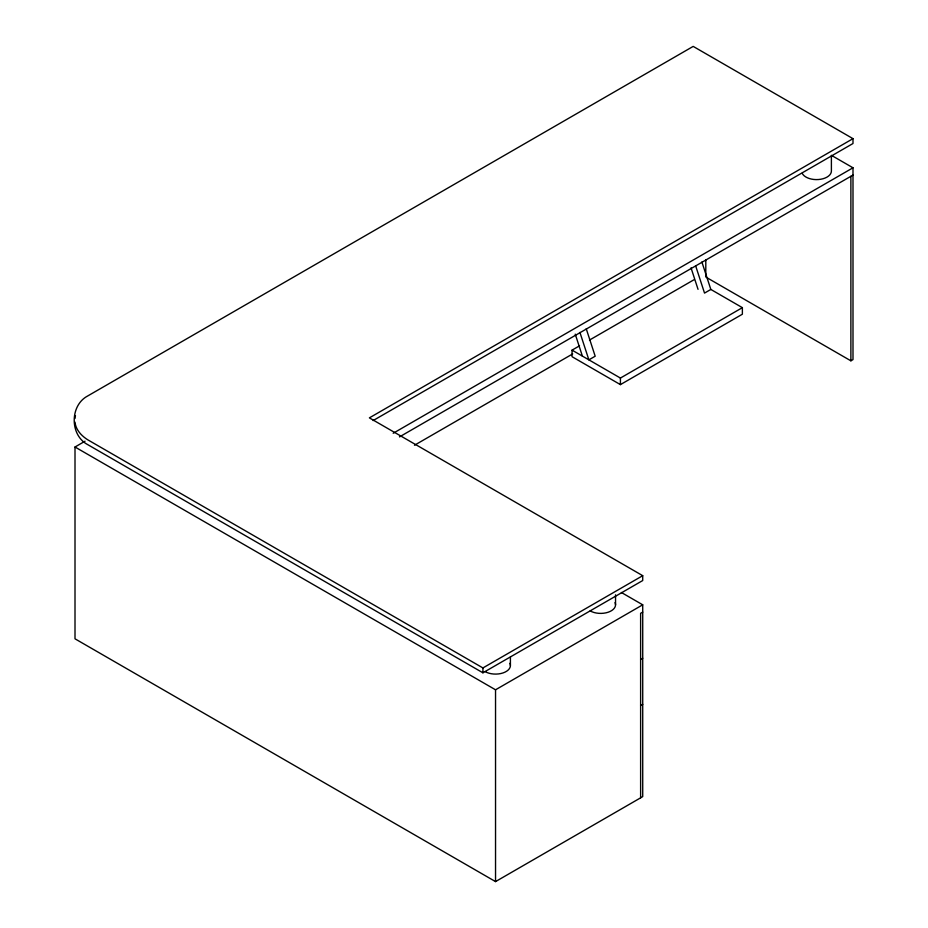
<?xml version="1.0" encoding="UTF-8"?>
<svg xmlns="http://www.w3.org/2000/svg" width="928" height="928" viewBox="0 0 928 928"><rect width="100%" height="100%" fill="white"/><g stroke="black" fill="none" stroke-linecap="round" stroke-linejoin="round"><path stroke-width="1.39" d="M75.006 418.458L75.446 415.547M621.412 592.505L642.721 604.812L642.721 796.618L495.54 881.6L75.006 638.812L75.006 447.006L85.04 441.206M852.994 138.655L369.379 417.867L642.721 575.685L642.721 580.534L482.92 672.8L87.626 444.57C69.751 435.174 69.751 405.42 87.626 396.012L693.193 46.4L852.994 138.655L852.994 143.515L373.137 420.558M393.182 433.26L852.994 167.794L852.994 359.6L850.883 360.818L707.055 277.774M399.481 436.902L852.994 175.079M701.893 262.009L710.836 289.443L742.377 307.655L742.377 314.209L620.414 384.621L572.054 356.7L572.054 350.134L579.524 345.831M589.477 340.077L694.016 279.734M414.48 445.243L572.704 353.904M710.836 289.443L704.526 293.086L695.582 265.652M572.054 350.134L620.414 378.056L742.377 307.655M75.006 422.136C75.713 429.71 81.455 435.824 87.626 439.721L482.92 667.94L642.721 575.685M75.006 447.006L495.54 689.794L642.721 604.812M642.721 612.097L640.622 613.315L640.622 797.836M640.622 659.448L642.721 658.23M640.622 705.582L642.721 704.364M831.79 155.556L852.994 167.794M691.035 267.856L698.042 289.339M586.241 328.779L595.184 356.213L588.874 359.855L579.93 332.421M575.244 334.161L582.39 356.108M850.883 176.297L850.883 360.818M831.395 155.312L831.395 171.03A14.871 8.584 0 0 1 818.473 179.533A14.871 8.584 0 0 1 802.175 173.246M705.802 259.759L705.802 277.054M620.414 378.056L620.414 384.621M615.542 594.825L615.542 604.812M510.412 656.943L510.412 665.515M495.54 689.794L495.54 881.6M482.92 667.94L482.92 672.8M509.901 663.288A14.871 8.584 0 0 1 502.976 672.951A14.871 8.584 0 0 1 485.031 671.582M615.032 602.597A14.871 8.584 0 0 1 608.107 612.248A14.871 8.584 0 0 1 590.162 610.891"/></g></svg>
